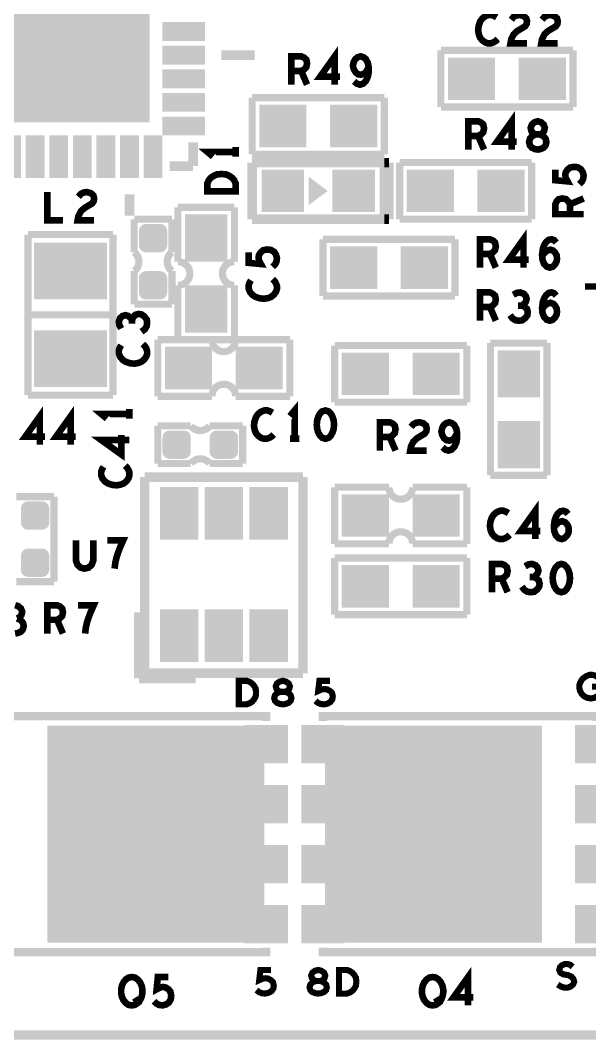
# Model space of a CAD drawing. Extents: x -0.1 to 55.1, y -0.1 to 48.1.
# Drawn here: x 20.69 to 32.75, y -0.1 to 21.49 of the extents above; entities that cross this region are included whole.
import ezdxf

# ---------------------------------------------------------------- set-up
doc = ezdxf.new("R2010")
doc.units = 0
doc.layers.get('0').update_dxf_attribs({"linetype": 'CONTINUOUS'})
doc.layers.add('MASK_TOP_ART', color=10, linetype='CONTINUOUS')
doc.layers.add('SILK_TOP_ART', color=11, linetype='CONTINUOUS')

# ---------------------------------------------------------------- blocks, each defined once
blk = doc.blocks.new('RECTANGLE_450')
blk.add_solid([(0.45, 0.5), (0.45, -0.5), (-0.45, 0.5), (-0.45, -0.5)])
blk = doc.blocks.new('SQUARE_449')
blk.add_solid([(2.2987, 2.2987), (2.2987, -2.2987), (-2.2987, 2.2987), (-2.2987, -2.2987)])
blk = doc.blocks.new('RECTANGLE_395')
blk.add_solid([(0.4572, 0.4064), (0.4572, -0.4064), (-0.4572, 0.4064), (-0.4572, -0.4064)])
blk = doc.blocks.new('CUSTOM_458')
for points in [[(-0.2885, 0.2074), (-0.2747, 0.2333), (0.2885, 0.2074), (0.2747, 0.2333)], [(-0.2747, 0.2333), (-0.256, 0.256), (0.2747, 0.2333), (0.256, 0.256)], [(-0.256, 0.256), (-0.2333, 0.2747), (0.256, 0.256), (0.2333, 0.2747)], [(-0.2333, 0.2747), (-0.2074, 0.2885), (0.2333, 0.2747), (0.2074, 0.2885)], [(-0.2074, 0.2885), (-0.1792, 0.2971), (0.2074, 0.2885), (0.1792, 0.2971)], [(-0.1792, 0.2971), (-0.15, 0.3), (0.1792, 0.2971), (0.15, 0.3)], [(-0.3, 0.15), (-0.2971, 0.1792), (0.3, 0.15), (0.2971, 0.1792)], [(-0.3, -0.15), (-0.3, 0.15), (0.3, -0.15), (0.3, 0.15)], [(-0.2971, 0.1792), (-0.2885, 0.2074), (0.2971, 0.1792), (0.2885, 0.2074)], [(-0.2971, -0.1792), (-0.3, -0.15), (0.2971, -0.1792), (0.3, -0.15)], [(-0.2885, -0.2074), (-0.2971, -0.1792), (0.2885, -0.2074), (0.2971, -0.1792)], [(-0.2747, -0.2333), (-0.2885, -0.2074), (0.2747, -0.2333), (0.2885, -0.2074)], [(-0.256, -0.256), (-0.2747, -0.2333), (0.256, -0.256), (0.2747, -0.2333)], [(-0.2333, -0.2747), (-0.256, -0.256), (0.2333, -0.2747), (0.256, -0.256)], [(-0.2074, -0.2885), (-0.2333, -0.2747), (0.2074, -0.2885), (0.2333, -0.2747)], [(-0.1792, -0.2971), (-0.2074, -0.2885), (0.1792, -0.2971), (0.2074, -0.2885)], [(-0.15, -0.3), (-0.1792, -0.2971), (0.15, -0.3), (0.1792, -0.2971)]]:
    blk.add_solid(points)
blk = doc.blocks.new('RECTANGLE_456')
blk.add_solid([(0.4064, 0.5588), (0.4064, -0.5588), (-0.4064, 0.5588), (-0.4064, -0.5588)])
blk = doc.blocks.new('RECTANGLE_451')
blk.add_solid([(0.5, 0.45), (0.5, -0.45), (-0.5, 0.45), (-0.5, -0.45)])
blk = doc.blocks.new('RECTANGLE_464')
blk.add_solid([(0.775, 0.6), (0.775, -0.6), (-0.775, 0.6), (-0.775, -0.6)])
blk = doc.blocks.new('SQUARE_472')
blk.add_solid([(2.675, 2.675), (2.675, -2.675), (-2.675, 2.675), (-2.675, -2.675)])
blk = doc.blocks.new('SQUARE_453')
blk.add_solid([(0.45, 0.45), (0.45, -0.45), (-0.45, 0.45), (-0.45, -0.45)])
blk = doc.blocks.new('RECTANGLE_468')
blk.add_solid([(0.45, 0.2), (0.45, -0.2), (-0.45, 0.2), (-0.45, -0.2)])
blk = doc.blocks.new('CUSTOM_473')
for points in [[(-0.2885, 0.2074), (-0.2747, 0.2333), (0.2885, 0.2074), (0.2747, 0.2333)], [(-0.2747, 0.2333), (-0.256, 0.256), (0.2747, 0.2333), (0.256, 0.256)], [(-0.256, 0.256), (-0.2333, 0.2747), (0.256, 0.256), (0.2333, 0.2747)], [(-0.2333, 0.2747), (-0.2074, 0.2885), (0.2333, 0.2747), (0.2074, 0.2885)], [(-0.2074, 0.2885), (-0.1792, 0.2971), (0.2074, 0.2885), (0.1792, 0.2971)], [(-0.1792, 0.2971), (-0.15, 0.3), (0.1792, 0.2971), (0.15, 0.3)], [(-0.3, 0.15), (-0.2971, 0.1792), (0.3, 0.15), (0.2971, 0.1792)], [(-0.3, -0.15), (-0.3, 0.15), (0.3, -0.15), (0.3, 0.15)], [(-0.2971, 0.1792), (-0.2885, 0.2074), (0.2971, 0.1792), (0.2885, 0.2074)], [(-0.2971, -0.1792), (-0.3, -0.15), (0.2971, -0.1792), (0.3, -0.15)], [(-0.2885, -0.2074), (-0.2971, -0.1792), (0.2885, -0.2074), (0.2971, -0.1792)], [(-0.2747, -0.2333), (-0.2885, -0.2074), (0.2747, -0.2333), (0.2885, -0.2074)], [(-0.256, -0.256), (-0.2747, -0.2333), (0.256, -0.256), (0.2747, -0.2333)], [(-0.2333, -0.2747), (-0.256, -0.256), (0.2333, -0.2747), (0.256, -0.256)], [(-0.2074, -0.2885), (-0.2333, -0.2747), (0.2074, -0.2885), (0.2333, -0.2747)], [(-0.1792, -0.2971), (-0.2074, -0.2885), (0.1792, -0.2971), (0.2074, -0.2885)], [(-0.15, -0.3), (-0.1792, -0.2971), (0.15, -0.3), (0.1792, -0.2971)]]:
    blk.add_solid(points)
blk = doc.blocks.new('RECTANGLE_467')
blk.add_solid([(0.2, 0.45), (0.2, -0.45), (-0.2, 0.45), (-0.2, -0.45)])

msp = doc.modelspace()

# ---------------------------------------------------------------- linework, layer by layer
at = {"layer": 'MASK_TOP_ART', "const_width": 0.2}
msp.add_lwpolyline([(11, 0), (55, 0), (55, 48), (0, 48), (0, 0), (11, 0)], dxfattribs=at)
at = {"layer": 'SILK_TOP_ART'}
for points, const_width in [([(11, 0), (55, 0), (55, 48), (0, 48), (0, 0), (11, 0)], 0.2), ([(30.7809, 21.55), (30.7309, 21.58), (30.6726, 21.6), (30.6059, 21.6), (30.5309, 21.57), (30.4726, 21.52), (30.4309, 21.46), (30.3976, 21.36), (30.3893, 21.27), (30.4059, 21.18), (30.4309, 21.12), (30.4809, 21.06), (30.5393, 21.02), (30.5976, 21), (30.6559, 21), (30.7143, 21.02), (30.7643, 21.05), (30.8059, 21.09)], 0.14), ([(31.0917, 21.5), (31.1417, 21.56), (31.2, 21.59), (31.2667, 21.6), (31.35, 21.58), (31.4083, 21.53), (31.425, 21.47), (31.4167, 21.41), (31.3833, 21.36), (31.2167, 21.26), (31.1417, 21.19), (31.0917, 21.09), (31.075, 21), (31.425, 21)], 0.14), ([(31.7441, 21.5), (31.7941, 21.56), (31.8524, 21.59), (31.9191, 21.6), (32.0024, 21.58), (32.0607, 21.53), (32.0774, 21.47), (32.0691, 21.41), (32.0357, 21.36), (31.8691, 21.26), (31.7941, 21.19), (31.7441, 21.09), (31.7274, 21), (32.0774, 21)], 0.14), ([(27.35, 20.125), (27.35, 20.725), (27.0417, 20.295), (27.4583, 20.295)], 0.14), ([(24.95, 20.75), (25.65, 20.75)], 0.2032), ([(26.4309, 20.125), (26.4309, 20.725), (26.6393, 20.725), (26.7059, 20.695), (26.7476, 20.655), (26.7643, 20.575), (26.7476, 20.495), (26.6976, 20.445), (26.6393, 20.415), (26.4309, 20.415)], 0.14), ([(27.7607, 20.195), (27.8191, 20.145), (27.8857, 20.125), (27.9524, 20.145), (28.0107, 20.205), (28.0524, 20.295), (28.0691, 20.385), (28.0691, 20.495), (28.0524, 20.585), (28.0107, 20.665), (27.9607, 20.705), (27.9024, 20.725), (27.8357, 20.705), (27.7857, 20.665), (27.7524, 20.605), (27.7357, 20.525), (27.7524, 20.455), (27.7941, 20.385), (27.8441, 20.345), (27.9024, 20.335), (27.9691, 20.355), (28.0191, 20.405), (28.0691, 20.495)], 0.14), ([(29.6, 19.65), (29.6, 20.85)], 0.1524), ([(29.6, 20.85), (32.4, 20.85)], 0.1524), ([(32.4, 20.85), (32.4, 19.65)], 0.1524), ([(26.6393, 20.415), (26.7643, 20.125)], 0.14), ([(25.6, 18.65), (25.6, 19.85)], 0.1524), ([(25.6, 19.85), (28.4, 19.85)], 0.1524), ([(28.4, 19.85), (28.4, 18.65)], 0.1524), ([(32.4, 19.65), (29.6, 19.65)], 0.1524), ([(31.1, 18.75), (31.1, 19.35), (30.7917, 18.92), (31.2083, 18.92)], 0.14), ([(30.1809, 18.75), (30.1809, 19.35), (30.3893, 19.35), (30.4559, 19.32), (30.4976, 19.28), (30.5143, 19.2), (30.4976, 19.12), (30.4476, 19.07), (30.3893, 19.04), (30.1809, 19.04)], 0.14), ([(31.6524, 18.75), (31.7107, 18.76), (31.7774, 18.79), (31.8191, 18.84), (31.8357, 18.91), (31.8191, 18.98), (31.7691, 19.04), (31.6941, 19.07), (31.6107, 19.07), (31.5607, 19.09), (31.5191, 19.14), (31.5024, 19.21), (31.5274, 19.28), (31.5857, 19.33), (31.6524, 19.35), (31.7191, 19.33), (31.7774, 19.28), (31.8024, 19.21), (31.7857, 19.14), (31.7441, 19.09), (31.6941, 19.07), (31.6107, 19.07), (31.5357, 19.04), (31.4857, 18.98), (31.4691, 18.91), (31.4857, 18.84), (31.5274, 18.79), (31.5941, 18.76), (31.6524, 18.75)], 0.14), ([(24.35, 18.9), (24.35, 18.4)], 0.2032), ([(30.3893, 19.04), (30.5143, 18.75)], 0.14), ([(25.25, 18.6012), (25.25, 18.8012)], 0.14), ([(25.25, 18.7012), (24.65, 18.7012), (24.77, 18.6012)], 0.14), ([(25.6, 18.475), (28.4, 18.475)], 0.2), ([(25.6, 17.275), (25.6, 18.475)], 0.2), ([(28.4, 18.65), (25.6, 18.65)], 0.1524), ([(28.4, 18.475), (28.4, 17.275)], 0.2), ([(28.5, 18.475), (28.4, 18.475)], 0.2), ([(28.5, 18.475), (28.5, 17.275)], 0.2), ([(24.35, 18.4), (23.85, 18.4)], 0.2032), ([(28.725, 18.475), (31.525, 18.475)], 0.1524), ([(28.725, 17.275), (28.725, 18.475)], 0.1524), ([(31.525, 18.475), (31.525, 17.275)], 0.1524), ([(32.535, 18.0179), (32.585, 18.0679), (32.615, 18.1262), (32.625, 18.2012), (32.605, 18.2762), (32.565, 18.3345), (32.495, 18.3762), (32.415, 18.3845), (32.335, 18.3679), (32.285, 18.3262), (32.245, 18.2679), (32.235, 18.2095), (32.245, 18.1512), (32.285, 18.0762), (32.025, 18.1012), (32.025, 18.3262)], 0.14), ([(25.25, 17.8655), (24.65, 17.8655), (24.65, 18.0321), (24.68, 18.0988), (24.72, 18.1488), (24.78, 18.1905), (24.85, 18.2238), (24.95, 18.2321), (25.05, 18.2238), (25.12, 18.1905), (25.18, 18.1488), (25.22, 18.0988), (25.25, 18.0321), (25.25, 17.8655)], 0.14), ([(21.2571, 17.85), (21.2571, 17.25), (21.5905, 17.25)], 0.14), ([(21.9179, 17.75), (21.9679, 17.81), (22.0262, 17.84), (22.0929, 17.85), (22.1762, 17.83), (22.2345, 17.78), (22.2512, 17.72), (22.2429, 17.66), (22.2095, 17.61), (22.0429, 17.51), (21.9679, 17.44), (21.9179, 17.34), (21.9012, 17.25), (22.2512, 17.25)], 0.14), ([(23, 17.8), (23, 17.35)], 0.2032), ([(32.625, 17.3821), (32.025, 17.3821), (32.025, 17.5905), (32.055, 17.6571), (32.095, 17.6988), (32.175, 17.7155), (32.255, 17.6988), (32.305, 17.6488), (32.335, 17.5905), (32.335, 17.3821)], 0.14), ([(32.335, 17.5905), (32.625, 17.7155)], 0.14), ([(24.025, 17.525), (25.225, 17.525)], 0.1524), ([(24.025, 17.525), (24.025, 16.375)], 0.1524), ([(25.225, 17.525), (25.225, 16.375)], 0.1524), ([(23.1, 16.575), (23.1, 17.275)], 0.1524), ([(23.1, 17.275), (23.9, 17.275)], 0.1524), ([(23.9, 17.275), (23.9, 16.575)], 0.1524), ([(28.4, 17.275), (25.6, 17.275)], 0.2), ([(28.5, 17.275), (28.4, 17.275)], 0.2), ([(31.525, 17.275), (28.725, 17.275)], 0.1524), ([(31.35, 16.25), (31.35, 16.85), (31.0417, 16.42), (31.4583, 16.42)], 0.14), ([(20.85, 16.95), (20.85, 13.55)], 0.1524), ([(22.65, 16.95), (20.85, 16.95)], 0.1524), ([(22.65, 13.55), (22.65, 16.95)], 0.1524), ([(27.1, 16.85), (29.9, 16.85)], 0.1524), ([(27.1, 15.65), (27.1, 16.85)], 0.1524), ([(29.9, 16.85), (29.9, 15.65)], 0.1524), ([(30.4309, 16.25), (30.4309, 16.85), (30.6393, 16.85), (30.7059, 16.82), (30.7476, 16.78), (30.7643, 16.7), (30.7476, 16.62), (30.6976, 16.57), (30.6393, 16.54), (30.4309, 16.54)], 0.14), ([(31.7441, 16.5), (31.8024, 16.57), (31.8524, 16.61), (31.9191, 16.63), (31.9774, 16.61), (32.0191, 16.57), (32.0524, 16.51), (32.0607, 16.44), (32.0524, 16.38), (32.0191, 16.32), (31.9691, 16.27), (31.9107, 16.25), (31.8441, 16.27), (31.7857, 16.33), (31.7524, 16.42), (31.7441, 16.52), (31.7607, 16.65), (31.7857, 16.72), (31.8274, 16.79), (31.8857, 16.84), (31.9441, 16.85), (32.0024, 16.83), (32.0441, 16.78)], 0.14), ([(26.035, 16.2679), (26.085, 16.3179), (26.115, 16.3762), (26.125, 16.4512), (26.105, 16.5262), (26.065, 16.5845), (25.995, 16.6262), (25.915, 16.6345), (25.835, 16.6179), (25.785, 16.5762), (25.745, 16.5179), (25.735, 16.4595), (25.745, 16.4012), (25.785, 16.3262), (25.525, 16.3512), (25.525, 16.5762)], 0.14), ([(30.6393, 16.54), (30.7643, 16.25)], 0.14), ([(23.1, 15.475), (23.1, 16.175)], 0.1524), ([(23.9, 16.175), (23.9, 15.475)], 0.1524), ([(25.575, 15.9821), (25.545, 15.9321), (25.525, 15.8738), (25.525, 15.8071), (25.555, 15.7321), (25.605, 15.6738), (25.665, 15.6321), (25.765, 15.5988), (25.855, 15.5905), (25.945, 15.6071), (26.005, 15.6321), (26.065, 15.6821), (26.105, 15.7405), (26.125, 15.7988), (26.125, 15.8571), (26.105, 15.9155), (26.075, 15.9655), (26.035, 16.0071)], 0.14), ([(24.025, 15.875), (24.025, 14.725)], 0.1524), ([(25.225, 15.875), (25.225, 14.725)], 0.1524), ([(30.4309, 15.125), (30.4309, 15.725), (30.6393, 15.725), (30.7059, 15.695), (30.7476, 15.655), (30.7643, 15.575), (30.7476, 15.495), (30.6976, 15.445), (30.6393, 15.415), (30.4309, 15.415)], 0.14), ([(31.3083, 15.445), (31.3583, 15.475), (31.4, 15.525), (31.4167, 15.585), (31.4, 15.645), (31.3583, 15.695), (31.2833, 15.725), (31.2083, 15.715), (31.1333, 15.675)], 0.14), ([(31.7441, 15.375), (31.8024, 15.445), (31.8524, 15.485), (31.9191, 15.505), (31.9774, 15.485), (32.0191, 15.445), (32.0524, 15.385), (32.0607, 15.315), (32.0524, 15.255), (32.0191, 15.195), (31.9691, 15.145), (31.9107, 15.125), (31.8441, 15.145), (31.7857, 15.205), (31.7524, 15.295), (31.7441, 15.395), (31.7607, 15.525), (31.7857, 15.595), (31.8274, 15.665), (31.8857, 15.715), (31.9441, 15.725), (32.0024, 15.705), (32.0441, 15.655)], 0.14), ([(32.6559, 15.85), (33.0393, 15.85)], 0.14), ([(23.9, 15.475), (23.1, 15.475)], 0.1524), ([(29.9, 15.65), (27.1, 15.65)], 0.1524), ([(22.65, 15.25), (20.85, 15.25)], 0.1524), ([(23.255, 14.8929), (23.325, 14.9429), (23.365, 15.0095), (23.375, 15.0845), (23.365, 15.1512), (23.315, 15.2179), (23.255, 15.2595), (23.195, 15.2679), (23.125, 15.2512), (23.075, 15.1929), (23.055, 15.1345), (23.055, 15.0595)], 0.14), ([(30.6393, 15.415), (30.7643, 15.125)], 0.14), ([(31.0667, 15.245), (31.1167, 15.175), (31.1833, 15.135), (31.2583, 15.125), (31.325, 15.135), (31.3917, 15.185), (31.4333, 15.245), (31.4417, 15.305), (31.425, 15.375), (31.3667, 15.425), (31.3083, 15.445), (31.2333, 15.445)], 0.14), ([(23.055, 15.1345), (23.025, 15.1845), (22.975, 15.2262), (22.915, 15.2429), (22.855, 15.2262), (22.805, 15.1845), (22.775, 15.1095), (22.785, 15.0345), (22.825, 14.9595)], 0.14), ([(22.825, 14.6071), (22.795, 14.5571), (22.775, 14.4988), (22.775, 14.4321), (22.805, 14.3571), (22.855, 14.2988), (22.915, 14.2571), (23.015, 14.2238), (23.105, 14.2155), (23.195, 14.2321), (23.255, 14.2571), (23.315, 14.3071), (23.355, 14.3655), (23.375, 14.4238), (23.375, 14.4821), (23.355, 14.5405), (23.325, 14.5905), (23.285, 14.6321)], 0.14), ([(23.6, 13.525), (23.6, 14.725)], 0.1524), ([(23.6, 14.725), (24.75, 14.725)], 0.1524), ([(24.025, 14.725), (25.225, 14.725)], 0.1524), ([(25.25, 14.725), (26.4, 14.725)], 0.1524), ([(26.4, 13.525), (26.4, 14.725)], 0.1524), ([(30.65, 11.85), (30.65, 14.65)], 0.1524), ([(30.65, 14.65), (31.85, 14.65)], 0.1524), ([(31.85, 14.65), (31.85, 11.85)], 0.1524), ([(27.35, 13.4), (27.35, 14.6)], 0.1524), ([(27.35, 14.6), (30.15, 14.6)], 0.1524), ([(30.15, 14.6), (30.15, 13.4)], 0.1524), ([(20.85, 13.55), (22.65, 13.55)], 0.1524), ([(23.6, 13.525), (24.75, 13.525)], 0.1524), ([(25.25, 13.525), (26.4, 13.525)], 0.1524), ([(26.5, 12.625), (26.5, 13.225), (26.4, 13.105)], 0.14), ([(30.15, 13.4), (27.35, 13.4)], 0.1524), ([(21.1, 12.5), (21.1, 13.1), (20.7917, 12.67), (21.2083, 12.67)], 0.14), ([(21.7524, 12.5), (21.7524, 13.1), (21.4441, 12.67), (21.8607, 12.67)], 0.14), ([(23, 13.1524), (22.4, 13.1524), (22.52, 13.0524)], 0.14), ([(23, 13.0524), (23, 13.2524)], 0.14), ([(26.0309, 13.175), (25.9809, 13.205), (25.9226, 13.225), (25.8559, 13.225), (25.7809, 13.195), (25.7226, 13.145), (25.6809, 13.085), (25.6476, 12.985), (25.6393, 12.895), (25.6559, 12.805), (25.6809, 12.745), (25.7309, 12.685), (25.7893, 12.645), (25.8476, 12.625), (25.9059, 12.625), (25.9643, 12.645), (26.0143, 12.675), (26.0559, 12.715)], 0.14), ([(27.1524, 13.225), (27.0857, 13.205), (27.0357, 13.155), (27.0024, 13.095), (26.9774, 13.015), (26.9691, 12.925), (26.9774, 12.835), (27.0024, 12.755), (27.0357, 12.695), (27.0857, 12.645), (27.1524, 12.625), (27.2191, 12.645), (27.2691, 12.695), (27.3024, 12.755), (27.3274, 12.835), (27.3357, 12.925), (27.3274, 13.015), (27.3024, 13.095), (27.2691, 13.155), (27.2191, 13.205), (27.1524, 13.225)], 0.14), ([(23.6, 12.1), (23.6, 12.9)], 0.1524), ([(23.6, 12.9), (24.3, 12.9)], 0.1524), ([(24.7, 12.9), (25.4, 12.9)], 0.1524), ([(25.4, 12.9), (25.4, 12.1)], 0.1524), ([(28.3059, 12.375), (28.3059, 12.975), (28.5143, 12.975), (28.5809, 12.945), (28.6226, 12.905), (28.6393, 12.825), (28.6226, 12.745), (28.5726, 12.695), (28.5143, 12.665), (28.3059, 12.665)], 0.14), ([(28.9667, 12.875), (29.0167, 12.935), (29.075, 12.965), (29.1417, 12.975), (29.225, 12.955), (29.2833, 12.905), (29.3, 12.845), (29.2917, 12.785), (29.2583, 12.735), (29.0917, 12.635), (29.0167, 12.565), (28.9667, 12.465), (28.95, 12.375), (29.3, 12.375)], 0.14), ([(29.6357, 12.445), (29.6941, 12.395), (29.7607, 12.375), (29.8274, 12.395), (29.8857, 12.455), (29.9274, 12.545), (29.9441, 12.635), (29.9441, 12.745), (29.9274, 12.835), (29.8857, 12.915), (29.8357, 12.955), (29.7774, 12.975), (29.7107, 12.955), (29.6607, 12.915), (29.6274, 12.855), (29.6107, 12.775), (29.6274, 12.705), (29.6691, 12.635), (29.7191, 12.595), (29.7774, 12.585), (29.8441, 12.605), (29.8941, 12.655), (29.9441, 12.745)], 0.14), ([(23, 12.6), (22.4, 12.6), (22.83, 12.2917), (22.83, 12.7083)], 0.14), ([(26.4, 12.625), (26.6, 12.625)], 0.14), ([(28.5143, 12.665), (28.6393, 12.375)], 0.14), ([(22.45, 12.0309), (22.42, 11.9809), (22.4, 11.9226), (22.4, 11.8559), (22.43, 11.7809), (22.48, 11.7226), (22.54, 11.6809), (22.64, 11.6476), (22.73, 11.6393), (22.82, 11.6559), (22.88, 11.6809), (22.94, 11.7309), (22.98, 11.7893), (23, 11.8476), (23, 11.9059), (22.98, 11.9643), (22.95, 12.0143), (22.91, 12.0559)], 0.14), ([(24.3, 12.1), (23.6, 12.1)], 0.1524), ([(25.4, 12.1), (24.7, 12.1)], 0.1524), ([(23.322, 7.6608), (23.322, 11.8138)], 0.2032), ([(23.322, 11.8138), (26.678, 11.8138)], 0.2032), ([(26.678, 11.8138), (26.678, 7.6608)], 0.2032), ([(31.85, 11.85), (30.65, 11.85)], 0.1524), ([(27.35, 10.4), (27.35, 11.6)], 0.1524), ([(27.35, 11.6), (28.5, 11.6)], 0.1524), ([(29, 11.6), (30.15, 11.6)], 0.1524), ([(30.15, 10.4), (30.15, 11.6)], 0.1524), ([(20.6, 11.4), (21.4, 11.4)], 0.1524), ([(21.4, 11.4), (21.4, 9.6)], 0.1524), ([(31.6, 10.5), (31.6, 11.1), (31.2917, 10.67), (31.7083, 10.67)], 0.14), ([(31.0309, 11.05), (30.9809, 11.08), (30.9226, 11.1), (30.8559, 11.1), (30.7809, 11.07), (30.7226, 11.02), (30.6809, 10.96), (30.6476, 10.86), (30.6393, 10.77), (30.6559, 10.68), (30.6809, 10.62), (30.7309, 10.56), (30.7893, 10.52), (30.8476, 10.5), (30.9059, 10.5), (30.9643, 10.52), (31.0143, 10.55), (31.0559, 10.59)], 0.14), ([(31.9941, 10.75), (32.0524, 10.82), (32.1024, 10.86), (32.1691, 10.88), (32.2274, 10.86), (32.2691, 10.82), (32.3024, 10.76), (32.3107, 10.69), (32.3024, 10.63), (32.2691, 10.57), (32.2191, 10.52), (32.1607, 10.5), (32.0941, 10.52), (32.0357, 10.58), (32.0024, 10.67), (31.9941, 10.77), (32.0107, 10.9), (32.0357, 10.97), (32.0774, 11.04), (32.1357, 11.09), (32.1941, 11.1), (32.2524, 11.08), (32.2941, 11.03)], 0.14), ([(21.8655, 10.475), (21.8655, 10.045), (21.8988, 9.955), (21.9655, 9.895), (22.0488, 9.875), (22.1321, 9.895), (22.1988, 9.955), (22.2321, 10.045), (22.2321, 10.475)], 0.14), ([(22.6845, 9.875), (22.7012, 10.005), (22.7262, 10.115), (22.7595, 10.215), (22.8012, 10.325), (22.8679, 10.475), (22.5345, 10.475)], 0.14), ([(27.35, 10.4), (28.5, 10.4)], 0.1524), ([(29, 10.4), (30.15, 10.4)], 0.1524), ([(27.35, 8.9), (27.35, 10.1)], 0.1524), ([(27.35, 10.1), (30.15, 10.1)], 0.1524), ([(30.15, 10.1), (30.15, 8.9)], 0.1524), ([(30.6809, 9.375), (30.6809, 9.975), (30.8893, 9.975), (30.9559, 9.945), (30.9976, 9.905), (31.0143, 9.825), (30.9976, 9.745), (30.9476, 9.695), (30.8893, 9.665), (30.6809, 9.665)], 0.14), ([(31.5583, 9.695), (31.6083, 9.725), (31.65, 9.775), (31.6667, 9.835), (31.65, 9.895), (31.6083, 9.945), (31.5333, 9.975), (31.4583, 9.965), (31.3833, 9.925)], 0.14), ([(32.1524, 9.975), (32.0857, 9.955), (32.0357, 9.905), (32.0024, 9.845), (31.9774, 9.765), (31.9691, 9.675), (31.9774, 9.585), (32.0024, 9.505), (32.0357, 9.445), (32.0857, 9.395), (32.1524, 9.375), (32.2191, 9.395), (32.2691, 9.445), (32.3024, 9.505), (32.3274, 9.585), (32.3357, 9.675), (32.3274, 9.765), (32.3024, 9.845), (32.2691, 9.905), (32.2191, 9.955), (32.1524, 9.975)], 0.14), ([(30.8893, 9.665), (31.0143, 9.375)], 0.14), ([(31.3167, 9.495), (31.3667, 9.425), (31.4333, 9.385), (31.5083, 9.375), (31.575, 9.385), (31.6417, 9.435), (31.6833, 9.495), (31.6917, 9.555), (31.675, 9.625), (31.6167, 9.675), (31.5583, 9.695), (31.4833, 9.695)], 0.14), ([(21.4, 9.6), (20.6, 9.6)], 0.1524), ([(20.5762, 9.1), (20.6429, 9.08), (20.7012, 9.03), (20.7262, 8.96), (20.7095, 8.89), (20.6679, 8.84), (20.6179, 8.82)], 0.14), ([(21.2571, 8.5), (21.2571, 9.1), (21.4655, 9.1), (21.5321, 9.07), (21.5738, 9.03), (21.5905, 8.95), (21.5738, 8.87), (21.5238, 8.82), (21.4655, 8.79), (21.2571, 8.79)], 0.14), ([(22.0595, 8.5), (22.0762, 8.63), (22.1012, 8.74), (22.1345, 8.84), (22.1762, 8.95), (22.2429, 9.1), (21.9095, 9.1)], 0.14), ([(20.5762, 8.5), (20.6345, 8.51), (20.7012, 8.54), (20.7429, 8.59), (20.7595, 8.66), (20.7429, 8.73), (20.6929, 8.79), (20.6179, 8.82)], 0.14), ([(21.4655, 8.79), (21.5905, 8.5)], 0.14), ([(23.2, 8.95), (23.2, 7.55)], 0.2032), ([(30.15, 8.9), (27.35, 8.9)], 0.1524), ([(23.2, 7.55), (24.4, 7.55)], 0.2032), ([(26.678, 7.6608), (23.322, 7.6608)], 0.2032), ([(25.3167, 7), (25.3167, 7.5), (25.4833, 7.5), (25.55, 7.475), (25.6, 7.4417), (25.6417, 7.3917), (25.675, 7.3333), (25.6833, 7.25), (25.675, 7.1667), (25.6417, 7.1083), (25.6, 7.0583), (25.55, 7.025), (25.4833, 7), (25.3167, 7)], 0.13), ([(26.25, 7), (26.3083, 7.0083), (26.375, 7.0333), (26.4167, 7.075), (26.4333, 7.1333), (26.4167, 7.1917), (26.3667, 7.2417), (26.2917, 7.2667), (26.2083, 7.2667), (26.1583, 7.2833), (26.1167, 7.325), (26.1, 7.3833), (26.125, 7.4417), (26.1833, 7.4833), (26.25, 7.5), (26.3167, 7.4833), (26.375, 7.4417), (26.4, 7.3833), (26.3833, 7.325), (26.3417, 7.2833), (26.2917, 7.2667), (26.2083, 7.2667), (26.1333, 7.2417), (26.0833, 7.1917), (26.0667, 7.1333), (26.0833, 7.075), (26.125, 7.0333), (26.1917, 7.0083), (26.25, 7)], 0.13), ([(26.9417, 7.075), (26.9917, 7.0333), (27.05, 7.0083), (27.125, 7), (27.2, 7.0167), (27.2583, 7.05), (27.3, 7.1083), (27.3083, 7.175), (27.2917, 7.2417), (27.25, 7.2833), (27.1917, 7.3167), (27.1333, 7.325), (27.075, 7.3167), (27, 7.2833), (27.025, 7.5), (27.25, 7.5)], 0.13), ([(32.8, 7.375), (32.9667, 7.375), (32.9667, 7.225), (32.9167, 7.175), (32.8583, 7.1417), (32.775, 7.125), (32.6917, 7.1417), (32.6333, 7.175), (32.5833, 7.225), (32.55, 7.2833), (32.5333, 7.35), (32.5333, 7.4083), (32.55, 7.4583), (32.5833, 7.5167), (32.6333, 7.5667), (32.6833, 7.6), (32.75, 7.625), (32.8083, 7.625), (32.875, 7.6083), (32.925, 7.575)], 0.13), ([(20.1, 6.65), (20.1, 6.75), (25.9, 6.75), (25.9, 6.65)], 0.177), ([(27.1, 6.65), (27.1, 6.75), (32.9, 6.75), (32.9, 6.65)], 0.177), ([(25.9, 1.85), (25.9, 1.75), (20.1, 1.75), (20.1, 1.85)], 0.177), ([(32.9, 1.85), (32.9, 1.75), (27.1, 1.75), (27.1, 1.85)], 0.177), ([(32.075, 1.0667), (32.1417, 1.025), (32.2167, 1), (32.2833, 1), (32.35, 1.025), (32.4, 1.0667), (32.425, 1.125), (32.4083, 1.1833), (32.3667, 1.2333), (32.2917, 1.2667), (32.1917, 1.2833), (32.1333, 1.3167), (32.1083, 1.375), (32.125, 1.4333), (32.1667, 1.475), (32.225, 1.5), (32.2833, 1.5), (32.3417, 1.4833), (32.3917, 1.4417)], 0.13), ([(23.0488, 0.625), (22.9821, 0.635), (22.9238, 0.675), (22.8738, 0.735), (22.8405, 0.805), (22.8238, 0.885), (22.8238, 0.965), (22.8405, 1.045), (22.8738, 1.115), (22.9238, 1.175), (22.9821, 1.215), (23.0488, 1.225), (23.1155, 1.215), (23.1738, 1.175), (23.2238, 1.115), (23.2571, 1.045), (23.2738, 0.965), (23.2738, 0.885), (23.2571, 0.805), (23.2238, 0.735), (23.1738, 0.675), (23.1155, 0.635), (23.0488, 0.625)], 0.14), ([(25.6917, 0.95), (25.7417, 0.9083), (25.8, 0.8833), (25.875, 0.875), (25.95, 0.8917), (26.0083, 0.925), (26.05, 0.9833), (26.0583, 1.05), (26.0417, 1.1167), (26, 1.1583), (25.9417, 1.1917), (25.8833, 1.2), (25.825, 1.1917), (25.75, 1.1583), (25.775, 1.375), (26, 1.375)], 0.13), ([(27, 0.875), (27.0583, 0.8833), (27.125, 0.9083), (27.1667, 0.95), (27.1833, 1.0083), (27.1667, 1.0667), (27.1167, 1.1167), (27.0417, 1.1417), (26.9583, 1.1417), (26.9083, 1.1583), (26.8667, 1.2), (26.85, 1.2583), (26.875, 1.3167), (26.9333, 1.3583), (27, 1.375), (27.0667, 1.3583), (27.125, 1.3167), (27.15, 1.2583), (27.1333, 1.2), (27.0917, 1.1583), (27.0417, 1.1417), (26.9583, 1.1417), (26.8833, 1.1167), (26.8333, 1.0667), (26.8167, 1.0083), (26.8333, 0.95), (26.875, 0.9083), (26.9417, 0.8833), (27, 0.875)], 0.13), ([(27.4417, 0.875), (27.4417, 1.375), (27.6083, 1.375), (27.675, 1.35), (27.725, 1.3167), (27.7667, 1.2667), (27.8, 1.2083), (27.8083, 1.125), (27.8, 1.0417), (27.7667, 0.9833), (27.725, 0.9333), (27.675, 0.9), (27.6083, 0.875), (27.4417, 0.875)], 0.13), ([(29.4238, 0.625), (29.3571, 0.635), (29.2988, 0.675), (29.2488, 0.735), (29.2155, 0.805), (29.1988, 0.885), (29.1988, 0.965), (29.2155, 1.045), (29.2488, 1.115), (29.2988, 1.175), (29.3571, 1.215), (29.4238, 1.225), (29.4905, 1.215), (29.5488, 1.175), (29.5988, 1.115), (29.6321, 1.045), (29.6488, 0.965), (29.6488, 0.885), (29.6321, 0.805), (29.5988, 0.735), (29.5488, 0.675), (29.4905, 0.635), (29.4238, 0.625)], 0.14), ([(30.1762, 0.625), (30.1762, 1.225), (29.8679, 0.795), (30.2845, 0.795)], 0.14), ([(23.5179, 0.715), (23.5679, 0.665), (23.6262, 0.635), (23.7012, 0.625), (23.7762, 0.645), (23.8345, 0.685), (23.8762, 0.755), (23.8845, 0.835), (23.8679, 0.915), (23.8262, 0.965), (23.7679, 1.005), (23.7095, 1.015), (23.6512, 1.005), (23.5762, 0.965), (23.6012, 1.225), (23.8262, 1.225)], 0.14), ([(23.1155, 0.785), (23.2155, 0.625)], 0.14), ([(29.4905, 0.785), (29.5905, 0.625)], 0.14)]:
    msp.add_lwpolyline(points, dxfattribs=dict(at, const_width=const_width))
at = {"layer": 'SILK_TOP_ART', "const_width": 0.1524}
for points in [[(23.1, 16.175, 0.5), (23.1, 16.575)], [(23.9, 16.575, 0.5), (23.9, 16.175)], [(24.025, 15.875, 1.0202), (24.025, 16.375)], [(25.225, 16.375, 1.0202), (25.225, 15.875)], [(24.75, 14.725, 1.0202), (25.25, 14.725)], [(25.25, 13.525, 1.0202), (24.75, 13.525)], [(24.3, 12.9, 0.5), (24.7, 12.9)], [(24.7, 12.1, 0.5), (24.3, 12.1)], [(28.5, 11.6, 1.0202), (29, 11.6)], [(29, 10.4, 1.0202), (28.5, 10.4)]]:
    msp.add_lwpolyline(points, format="xyb", dxfattribs=at)
at = {"layer": 'SILK_TOP_ART'}
for points in [[(26.80001, 17.87498), (26.80003, 18.17498), (27.19998, 17.87498), (26.80003, 18.17498)], [(26.8, 17.57504), (26.80001, 17.87498), (26.8, 17.57504), (27.19998, 17.87498)]]:
    msp.add_solid(points, dxfattribs=at)

# ---------------------------------------------------------------- block references
at = {"layer": 'MASK_TOP_ART'}
for name, p in [('SQUARE_472', (20.75, 22)), ('RECTANGLE_468', (24.15, 21.25)), ('RECTANGLE_468', (24.15, 20.75)), ('RECTANGLE_451', (30.25, 20.25)), ('RECTANGLE_451', (31.75, 20.25)), ('RECTANGLE_468', (24.15, 20.25)), ('RECTANGLE_468', (24.15, 19.75)), ('RECTANGLE_451', (26.25, 19.25)), ('RECTANGLE_451', (27.75, 19.25)), ('RECTANGLE_468', (24.15, 19.25)), ('RECTANGLE_467', (20.5, 18.6)), ('RECTANGLE_467', (21, 18.6)), ('RECTANGLE_467', (21.5, 18.6)), ('RECTANGLE_467', (22, 18.6)), ('RECTANGLE_467', (22.5, 18.6)), ('RECTANGLE_467', (23, 18.6)), ('RECTANGLE_467', (23.5, 18.6)), ('SQUARE_453', (26.25, 17.875)), ('SQUARE_453', (27.75, 17.875)), ('RECTANGLE_451', (29.375, 17.875)), ('RECTANGLE_451', (30.875, 17.875)), ('RECTANGLE_450', (24.625, 16.875)), ('CUSTOM_473', (23.5, 16.875)), ('RECTANGLE_464', (21.75, 16.175)), ('RECTANGLE_451', (27.75, 16.25)), ('RECTANGLE_451', (29.25, 16.25)), ('CUSTOM_473', (23.5, 15.875)), ('RECTANGLE_450', (24.625, 15.375)), ('RECTANGLE_464', (21.75, 14.325)), ('RECTANGLE_451', (24.25, 14.125)), ('RECTANGLE_451', (25.75, 14.125)), ('RECTANGLE_450', (31.25, 14)), ('RECTANGLE_451', (28, 14)), ('RECTANGLE_451', (29.5, 14)), ('RECTANGLE_450', (31.25, 12.5)), ('CUSTOM_458', (24, 12.5)), ('CUSTOM_458', (25, 12.5)), ('RECTANGLE_456', (24.05, 11.045)), ('RECTANGLE_456', (25, 11.045)), ('RECTANGLE_456', (25.95, 11.045)), ('RECTANGLE_451', (28, 11)), ('RECTANGLE_451', (29.5, 11)), ('CUSTOM_473', (21, 11)), ('CUSTOM_473', (21, 10)), ('RECTANGLE_451', (28, 9.5)), ('RECTANGLE_451', (29.5, 9.5)), ('RECTANGLE_456', (24.05, 8.455)), ('RECTANGLE_456', (25, 8.455)), ('RECTANGLE_456', (25.95, 8.455)), ('SQUARE_449', (23.5588, 4.25)), ('RECTANGLE_395', (25.9, 6.155)), ('RECTANGLE_395', (27.1, 6.155)), ('SQUARE_449', (29.4412, 4.25)), ('RECTANGLE_395', (32.9, 6.155)), ('RECTANGLE_395', (25.9, 4.885)), ('RECTANGLE_395', (27.1, 4.885)), ('RECTANGLE_395', (32.9, 4.885)), ('RECTANGLE_395', (25.9, 3.615)), ('RECTANGLE_395', (27.1, 3.615)), ('RECTANGLE_395', (32.9, 3.615)), ('RECTANGLE_395', (25.9, 2.345)), ('RECTANGLE_395', (27.1, 2.345)), ('RECTANGLE_395', (32.9, 2.345))]:
    msp.add_blockref(name, p, dxfattribs=at)

doc.saveas('drawing.dxf')
